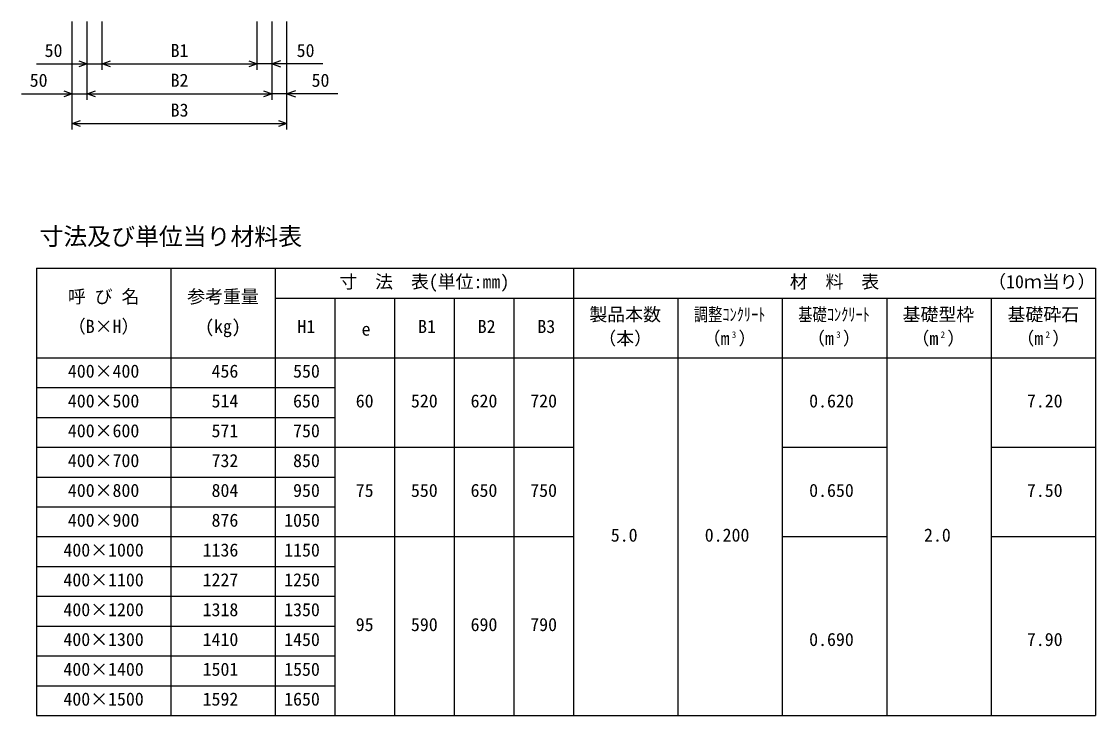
# Model space of a CAD drawing. Units: millimetres, scale not verified. Extents: x -16800 to 16800, y -5940 to 5940.
# Drawn here: x -13093 to -9493, y 473 to 2800 of the extents above; entities that cross this region are included whole.
import ezdxf
from ezdxf.enums import TextEntityAlignment as Align

# ---------------------------------------------------------------- set-up
doc = ezdxf.new("R2010")
doc.units = ezdxf.units.MM
doc.header["$LTSCALE"] = 20
for name, color, linetype, lineweight in [('0-0_DIM', 7, 'Continuous', 25), ('0-3_HYO', 3, 'Continuous', 25), ('0-4_HYO2', 4, 'Continuous', 25), ('0-6_TXT', 7, 'Continuous', 25)]:
    doc.layers.add(name, color=color, linetype=linetype, lineweight=lineweight)
doc.styles.add('ＭＳ ゴシック', font='')
doc.styles.get('ＭＳ ゴシック').set_extended_font_data('MS Gothic')

msp = doc.modelspace()

# ---------------------------------------------------------------- linework, layer by layer
at = {"layer": '0-0_DIM'}
for p, q in [((-12923.26, 2438.12), (-12923.26, 2800.46)), ((-12873.26, 2538.12), (-12873.26, 2800.46)), ((-12823.27, 2638.12), (-12823.27, 2800.46)), ((-12303.26, 2638.12), (-12303.26, 2800.46)), ((-12253.26, 2538.12), (-12253.26, 2800.46)), ((-12203.26, 2438.12), (-12203.26, 2800.46)), ((-13043.27, 2658.12), (-12823.27, 2658.12)), ((-12823.27, 2658.12), (-12303.26, 2658.12)), ((-12083.26, 2658.12), (-12303.26, 2658.12)), ((-13093.27, 2558.12), (-12873.27, 2558.12)), ((-12873.27, 2558.12), (-12253.26, 2558.12)), ((-12033.26, 2558.12), (-12253.26, 2558.12)), ((-12923.27, 2458.12), (-12203.26, 2458.12))]:
    msp.add_line(p, q, dxfattribs=at)
for points in [[(-12901.46, 2668.38), (-12873.27, 2658.12), (-12901.46, 2647.86)], [(-12795.07, 2647.86), (-12823.27, 2658.12), (-12795.07, 2668.38)], [(-12331.46, 2668.38), (-12303.26, 2658.12), (-12331.46, 2647.86)], [(-12225.07, 2668.38), (-12253.26, 2658.12), (-12225.07, 2647.86)], [(-12951.46, 2568.38), (-12923.27, 2558.12), (-12951.46, 2547.86)], [(-12845.07, 2547.86), (-12873.27, 2558.12), (-12845.07, 2568.38)], [(-12281.46, 2568.38), (-12253.26, 2558.12), (-12281.46, 2547.86)], [(-12175.07, 2568.38), (-12203.26, 2558.12), (-12175.07, 2547.86)], [(-12895.07, 2447.86), (-12923.27, 2458.12), (-12895.07, 2468.38)], [(-12231.46, 2468.38), (-12203.26, 2458.12), (-12231.46, 2447.86)]]:
    msp.add_lwpolyline(points, dxfattribs=at)
at = {"layer": '0-3_HYO'}
for p, q in [((-13042.7, 1972.63), (-13042.7, 472.63)), ((-13042.7, 1972.63), (-9492.7, 1972.63)), ((-12592.7, 1972.63), (-12592.7, 472.63)), ((-12242.7, 1972.63), (-12242.7, 472.63)), ((-11242.7, 1972.63), (-11242.7, 472.63)), ((-9492.7, 1972.63), (-9492.7, 472.63)), ((-12242.7, 1872.63), (-9492.7, 1872.63)), ((-12042.7, 1872.63), (-12042.7, 472.63)), ((-11842.7, 1872.63), (-11842.7, 472.63)), ((-11642.7, 1872.63), (-11642.7, 472.63)), ((-11442.7, 1872.63), (-11442.7, 472.63)), ((-10892.7, 1872.63), (-10892.7, 472.63)), ((-10542.7, 1872.63), (-10542.7, 472.63)), ((-10192.7, 1872.63), (-10192.7, 472.63)), ((-9842.7, 1872.63), (-9842.7, 472.63)), ((-13042.7, 1672.63), (-9492.7, 1672.63)), ((-13042.7, 472.63), (-9492.7, 472.63))]:
    msp.add_line(p, q, dxfattribs=at)
at = {"layer": '0-4_HYO2'}
for p, q in [((-13042.7, 1572.63), (-12042.7, 1572.63)), ((-13042.7, 1472.63), (-12042.7, 1472.63)), ((-13042.7, 1372.63), (-11242.7, 1372.63)), ((-10542.7, 1372.63), (-10192.7, 1372.63)), ((-9842.7, 1372.63), (-9492.7, 1372.63)), ((-13042.7, 1272.63), (-12042.7, 1272.63)), ((-13042.7, 1172.63), (-12042.7, 1172.63)), ((-13042.7, 1072.63), (-11242.7, 1072.63)), ((-10542.7, 1072.63), (-10192.7, 1072.63)), ((-9842.7, 1072.63), (-9492.7, 1072.63)), ((-13042.7, 972.63), (-12042.7, 972.63)), ((-13042.7, 872.63), (-12042.7, 872.63)), ((-13042.7, 772.63), (-12042.7, 772.63)), ((-13042.7, 672.63), (-12042.7, 672.63)), ((-13042.7, 572.63), (-12042.7, 572.63))]:
    msp.add_line(p, q, dxfattribs=at)

# ---------------------------------------------------------------- texts
at = {"layer": '0-0_DIM', "style": 'ＭＳ ゴシック'}
for s, p in [('50', (-13015.71, 2668.12)), ('B1', (-12593.27, 2668.12)), ('50', (-12170.82, 2668.12)), ('50', (-13065.71, 2568.12)), ('B2', (-12593.27, 2568.12)), ('50', (-12120.82, 2568.12)), ('B3', (-12593.27, 2468.12))]:
    msp.add_text(s, height=43.99, dxfattribs=at).set_placement(p, align=Align.BOTTOM_LEFT)
at = {"layer": '0-6_TXT', "style": 'ＭＳ ゴシック'}
for s, height, p in [('寸法及び単位当り材料表', 58.65, (-13032.7, 2032.63)), ('寸\u3000法\u3000表(単位:㎜)', 43.99, (-12027.7, 1892.63)), ('材  料  表', 43.99, (-10517.7, 1892.63)), ('（', 43.99, (-9852.7, 1892.63)), ('1', 43.99, (-9792.7, 1892.63)), ('0', 43.99, (-9762.7, 1892.63)), ('当', 43.99, (-9672.7, 1892.63)), ('り', 43.99, (-9612.7, 1892.63)), ('）', 43.99, (-9552.7, 1892.63)), ('ｍ', 43.99, (-9732.7, 1892.63)), ('呼 び 名', 43.99, (-12937.7, 1842.63)), ('参考重量', 43.99, (-12537.7, 1842.63)), ('製品本数', 43.99, (-11189.5, 1782.63)), ('基礎型枠', 43.99, (-10139.5, 1782.63)), ('基礎砕石', 43.99, (-9787.7, 1782.63)), ('（B×H）', 43.99, (-12937.7, 1742.63)), ('(kg)', 43.99, (-12477.7, 1742.63)), ('H1', 43.99, (-12168.21, 1742.32)), ('e', 43.99, (-11953.21, 1733.49)), ('B1', 43.99, (-11763.72, 1742.32)), ('B2', 43.99, (-11563.72, 1742.32)), ('B3', 43.99, (-11363.72, 1742.32)), ('（本）', 43.99, (-11159.5, 1702.63)), ('（m ）', 43.99, (-10809.5, 1702.63)), ('（m ）', 43.99, (-10459.5, 1702.63)), ('（m ）', 43.99, (-10109.5, 1702.63)), ('（m ）', 43.99, (-9757.7, 1702.63)), ('3', 21.99, (-10712.02, 1732.63)), ('3', 21.99, (-10362.02, 1732.63)), ('2', 21.99, (-10012.02, 1732.63)), ('2', 21.99, (-9660.22, 1732.63)), ('400×400', 43.99, (-12937.7, 1592.63)), (' 456', 43.99, (-12486.04, 1592.63)), (' 550', 43.99, (-12212.7, 1592.63)), ('400×500', 43.99, (-12937.7, 1492.63)), (' 514', 43.99, (-12486.04, 1492.63)), (' 650', 43.99, (-12212.7, 1492.63)), ('60', 43.99, (-11972.7, 1492.63)), ('520', 43.99, (-11787.7, 1492.63)), ('620', 43.99, (-11587.7, 1492.63)), ('720', 43.99, (-11387.7, 1492.63)), ('0.620', 43.99, (-10452.7, 1492.63)), (' 7.20', 43.99, (-9752.7, 1492.63)), ('400×600', 43.99, (-12937.7, 1392.63)), (' 571', 43.99, (-12486.04, 1392.63)), (' 750', 43.99, (-12212.7, 1392.63)), ('400×700', 43.99, (-12937.7, 1292.63)), (' 732', 43.99, (-12486.04, 1292.63)), (' 850', 43.99, (-12212.7, 1292.63)), ('400×800', 43.99, (-12937.7, 1192.63)), (' 804', 43.99, (-12486.04, 1192.63)), (' 950', 43.99, (-12212.7, 1192.63)), ('75', 43.99, (-11972.7, 1192.63)), ('550', 43.99, (-11787.7, 1192.63)), ('650', 43.99, (-11587.7, 1192.63)), ('750', 43.99, (-11387.7, 1192.63)), ('0.650', 43.99, (-10452.7, 1192.63)), (' 7.50', 43.99, (-9752.7, 1192.63)), ('400×900', 43.99, (-12937.7, 1092.63)), (' 876', 43.99, (-12486.04, 1092.63)), ('1050', 43.99, (-12212.7, 1092.63)), ('5.0', 43.99, (-11117.7, 1042.63)), ('0.200', 43.99, (-10802.7, 1042.63)), ('2.0', 43.99, (-10067.7, 1042.63)), ('400×1000', 43.99, (-12952.7, 992.63)), ('1136', 43.99, (-12486.04, 992.63)), ('1150', 43.99, (-12212.7, 992.63)), ('400×1100', 43.99, (-12952.7, 892.63)), ('1227', 43.99, (-12486.04, 892.63)), ('1250', 43.99, (-12212.7, 892.63)), ('400×1200', 43.99, (-12952.7, 792.63)), ('1318', 43.99, (-12486.04, 792.63)), ('1350', 43.99, (-12212.7, 792.63)), ('95', 43.99, (-11972.7, 742.63)), ('590', 43.99, (-11787.7, 742.63)), ('690', 43.99, (-11587.7, 742.63)), ('790', 43.99, (-11387.7, 742.63)), ('400×1300', 43.99, (-12952.7, 692.63)), ('1410', 43.99, (-12486.04, 692.63)), ('1450', 43.99, (-12212.7, 692.63)), ('0.690', 43.99, (-10452.7, 692.63)), (' 7.90', 43.99, (-9752.7, 692.63)), ('400×1400', 43.99, (-12952.7, 592.63)), ('1501', 43.99, (-12486.04, 592.63)), ('1550', 43.99, (-12212.7, 592.63)), ('400×1500', 43.99, (-12952.7, 492.63)), ('1592', 43.99, (-12486.04, 492.63)), ('1650', 43.99, (-12212.7, 492.63))]:
    msp.add_text(s, height=height, dxfattribs=at).set_placement(p, align=Align.BOTTOM_LEFT)
at = {"layer": '0-6_TXT', "style": 'ＭＳ ゴシック', "width": 0.8}
for s, p in [('調整ｺﾝｸﾘｰﾄ', (-10839.5, 1782.63)), ('基礎ｺﾝｸﾘｰﾄ', (-10489.5, 1782.63))]:
    msp.add_text(s, height=43.99, dxfattribs=at).set_placement(p, align=Align.BOTTOM_LEFT)

doc.saveas('drawing.dxf')
